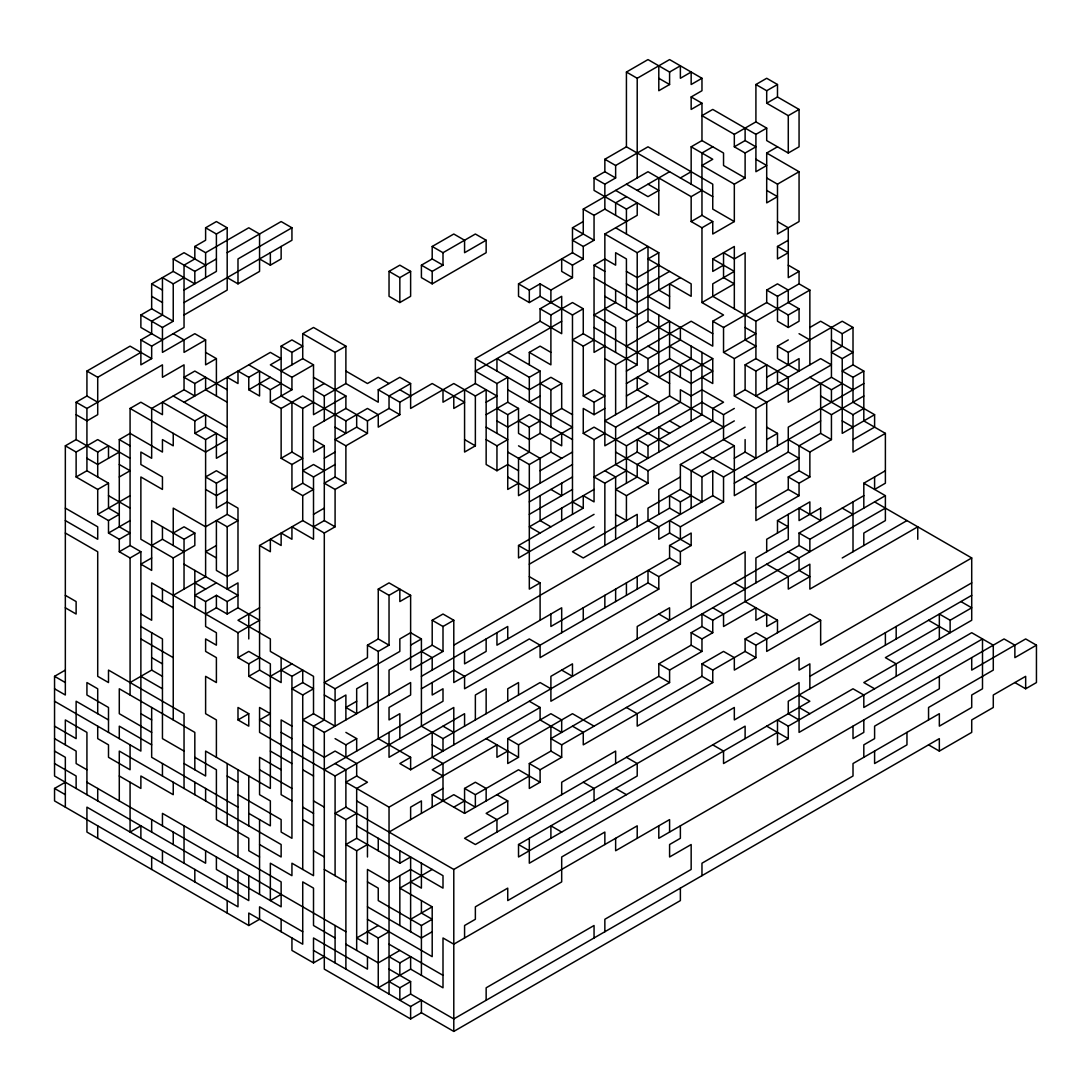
<?xml version="1.0" encoding="UTF-8"?>
<svg xmlns="http://www.w3.org/2000/svg" width="1091" height="1091" viewBox="0 0 1091 1091"><rect width="100%" height="100%" fill="white"/><g stroke="black" fill="none" stroke-linecap="round" stroke-linejoin="round"><path stroke-width="1.5" d="M184.038 277.619L173.237 283.851L162.45 277.619L162.45 314.999L151.663 321.231L151.663 333.696L140.875 339.915L140.875 364.844L151.663 358.612L151.663 346.147L184.038 327.464L184.038 265.168L194.825 258.935L194.825 246.471L205.613 240.238L205.613 227.787L216.4 221.555L227.187 227.787L227.187 290.083L184.038 314.999M173.237 258.935L194.825 271.386L194.825 283.851L173.237 271.386L173.237 258.935L184.038 252.703L205.613 265.168M205.613 227.787L216.4 234.019L227.187 227.787M173.237 283.851L173.237 321.231L151.663 308.767L151.663 283.851L173.237 271.386M194.825 246.471L205.613 252.703L248.775 227.787L259.563 234.019L259.563 271.4L237.988 283.851L227.187 277.619M194.825 271.386L216.4 258.935M227.187 252.703L281.137 221.555L291.938 227.787L291.938 240.252L184.038 302.548M162.45 339.915L140.875 327.464L140.875 314.999L151.663 308.767M184.038 290.083L216.4 271.4L216.4 234.019M291.938 227.787L237.988 258.935L237.988 283.851M97.713 402.211L86.925 395.992L86.925 371.063L130.074 346.147L151.663 358.612M140.875 314.999L162.45 327.464L173.237 321.231M259.563 258.935L270.35 265.168L281.137 258.935L281.137 246.471M86.925 371.063L97.713 377.295L140.875 352.379M712.75 196.639L626.425 146.808L626.425 72.047L647.999 59.582L669.588 72.047L680.375 65.815L680.375 78.279L691.162 72.047L691.162 84.512L701.963 78.279L701.963 90.73L691.162 96.963L691.162 109.427L701.963 103.195L701.963 140.575L691.162 146.808L691.162 184.174M108.5 458.288L108.5 445.824L97.713 452.056L76.125 439.591L76.125 402.211L86.925 395.992M626.425 72.047L637.212 78.279L669.588 59.582L701.963 78.279M76.125 402.211L86.925 408.443L162.45 364.844L162.45 377.295L184.038 364.844L184.038 389.76L194.825 395.992L194.825 383.527L205.613 377.295L205.613 389.76L227.187 402.211M216.4 395.992L216.4 358.612L205.613 364.844L205.613 339.915L184.038 352.379L184.038 339.915L173.237 333.696M669.588 72.047L669.588 84.512L658.8 90.73L658.8 65.815M54.55 688.789L65.337 695.008L65.337 445.824L76.125 439.591M130.074 408.443L140.875 402.211L162.45 414.675L162.45 402.211L194.825 420.908L205.613 414.675L205.613 427.14L227.187 439.591L205.613 452.056L130.074 408.443L130.074 545.5L140.875 551.732L140.875 751.085L54.55 701.24M65.337 445.824L76.125 452.056L97.713 439.591L130.074 458.288M184.038 389.76L151.663 408.443L151.663 458.288L140.875 452.056L140.875 464.507L162.45 476.972L162.45 489.436L140.875 476.972L140.875 539.268L173.237 557.965L194.825 545.5L194.825 533.035L184.038 526.817L173.237 533.035M389.037 271.386L399.838 265.168L410.625 271.386L410.625 296.316L399.838 302.534L389.037 296.316L389.037 271.386L399.838 277.619L410.625 271.386M432.2 246.471L453.788 234.019L464.575 240.238L464.575 252.703L486.15 240.238L486.15 252.703L432.2 283.851L421.412 277.619L421.412 265.168L432.2 258.935L443.001 265.168L443.001 252.703L432.2 246.471L432.2 258.935M76.125 452.056L76.125 476.972L86.925 470.739L108.5 483.204L108.5 508.12L119.287 514.352L108.5 520.584L108.5 533.035L119.287 539.268L130.074 533.035L119.287 526.817L119.287 439.591L130.074 433.359L162.45 452.056L162.45 439.591L173.237 445.824L173.237 433.359M184.038 402.211L270.35 352.379L281.137 358.612L270.35 364.844L291.938 377.295L313.512 364.844L313.512 414.675L345.888 395.992L345.888 408.443L313.512 427.14L313.512 452.056L324.3 445.824L324.3 520.584L313.512 526.803M281.137 346.147L291.938 339.915L302.725 346.147L291.938 352.379L281.137 346.147L281.137 395.992L302.725 408.443L302.725 483.204L291.938 489.436L291.938 464.507L281.137 458.288L281.137 408.443L270.35 402.211L270.35 389.76L281.137 383.527M313.512 364.844L302.725 358.612L302.725 333.696L313.512 327.464L345.888 346.147L345.888 383.527L378.25 402.211L378.25 389.76L399.838 377.295L410.625 383.527L410.625 408.443L453.788 383.527L475.362 395.992L486.15 389.76L486.15 464.507L496.95 470.739L507.738 464.507L518.525 470.739M443.001 252.703L475.362 234.019L486.15 240.238M734.325 420.908L647.999 470.739L647.999 483.204L626.425 495.669L615.638 489.436L637.212 476.972L637.212 464.521L712.75 420.908L712.75 408.443L723.538 402.224L701.963 389.76L691.162 395.992L680.375 389.76L680.375 402.224L604.85 445.824L604.85 234.019L637.212 215.322L637.212 202.871L626.425 209.104L594.05 190.407L594.05 177.956L604.85 171.723L604.85 159.259L626.425 146.808M119.287 452.056L97.713 464.507L86.925 458.288M248.775 377.295L259.563 371.063L259.563 395.992L248.775 389.76L248.775 377.295L237.988 371.063L237.988 383.527L227.187 377.295L227.187 514.352L205.613 526.803L173.237 508.12L173.237 545.5M421.412 265.168L432.2 271.386L443.001 265.168M604.85 159.259L615.638 165.491L647.999 146.808L712.75 184.174L712.75 209.104L734.325 221.555L734.325 184.174L701.963 165.491L712.75 159.259L691.162 146.808M755.913 121.878L755.913 84.512L766.7 78.279L777.488 84.512L777.488 96.963L799.062 109.427L799.062 146.808L788.275 153.026L766.7 140.575L766.7 128.111L755.913 121.878L734.325 134.343L701.963 115.66L712.75 109.427L755.913 134.343L755.913 171.723L766.7 165.491L755.913 159.259M248.775 389.76L270.35 377.295M281.137 371.063L302.725 358.612M594.05 177.956L604.85 184.174L615.638 177.956L615.638 165.491M755.913 84.512L766.7 90.73L777.488 84.512M76.125 476.972L97.713 489.436L108.5 483.204M119.287 476.972L130.074 470.739L119.287 464.507M194.825 420.908L194.825 433.359L205.613 427.14M302.725 333.696L335.087 352.379L345.888 346.147M583.262 209.104L594.05 215.322L594.05 240.252L583.262 246.471L572.475 240.252L583.262 234.019L583.262 209.104L647.999 171.723L691.162 196.639L701.963 190.407M766.7 90.73L766.7 103.195L777.488 96.963M194.825 433.359L205.613 439.591L216.4 433.359L216.4 458.288L227.187 452.056M270.35 402.211L291.938 389.76L291.938 377.295M626.425 371.076L637.212 364.844L583.262 333.696L583.262 308.767L572.475 314.999L540.1 296.316L529.312 302.548L518.525 296.316L518.525 283.851L572.475 252.703L572.475 227.787L583.262 221.555M594.05 215.322L604.85 209.104L626.425 221.555M626.425 196.639L615.638 202.871L615.638 215.322M637.212 190.407L669.588 171.723M712.75 146.808L701.963 153.026L701.963 215.322L691.162 221.555L691.162 196.639M97.713 489.436L97.713 514.352L130.074 495.669M281.137 408.443L302.725 395.992L345.888 420.908L345.888 433.359L335.087 427.14M324.3 383.527L313.512 389.76L324.3 395.992L345.888 383.527M680.375 177.956L691.162 171.723M734.325 146.808L745.112 140.575L755.913 146.808L745.112 153.026L734.325 146.808L734.325 134.343M755.913 134.343L766.7 128.111M766.7 103.195L788.275 115.66L799.062 109.427M302.725 408.443L313.512 402.211M108.5 533.035L130.074 520.584M518.525 283.851L529.312 290.083L540.1 283.851L550.9 290.083L572.475 277.632L572.475 265.168L583.262 258.935L583.262 246.471M766.7 190.407L777.488 196.639L766.7 202.871L766.7 153.026L777.488 146.808M216.4 483.204L227.187 476.972L216.4 470.739L205.613 476.972L216.4 483.204L216.4 508.12L227.187 501.887L237.988 508.12L237.988 570.416L227.187 576.648L216.4 570.416L216.4 520.584L227.187 526.803L237.988 520.584L227.187 514.352M604.85 346.147L594.05 352.379L594.05 265.168L604.85 258.935L615.638 265.168L615.638 252.703L626.425 258.935L626.425 308.78M734.325 184.174L745.112 177.956L745.112 153.026M119.287 539.268L119.287 551.732L130.074 545.5M227.187 489.436L216.4 495.655L205.613 489.436M281.137 458.288L291.938 452.056L302.725 458.288L291.938 464.507M345.888 420.908L367.462 408.443L378.25 414.675L378.25 427.14L399.838 414.675L399.838 402.211L432.2 383.527L464.575 402.211L453.788 408.443L453.788 395.992M410.625 383.527L389.037 395.992L389.037 408.443L367.462 420.908L345.888 408.443M540.1 321.231L540.1 308.78L561.688 296.316L561.688 333.696L540.1 321.231L475.362 358.612L475.362 383.527L496.95 395.992L486.15 402.224M604.85 234.019L637.212 252.703L647.999 246.471L647.999 321.231L712.75 358.612L712.75 383.527L701.963 377.295M119.287 551.732L130.074 557.965L140.875 551.732M151.663 545.5L162.45 539.268L184.038 551.732M356.675 414.675L356.675 427.14L335.087 439.591L345.888 445.824L367.462 433.359L367.462 420.908M529.312 364.844L529.312 352.379L550.9 364.844L550.9 314.999L572.475 302.548L583.262 308.767M669.588 296.316L658.8 290.083L658.8 252.703L647.999 258.935L691.162 283.851L691.162 296.316L669.588 283.851L669.588 308.78L647.999 296.316M691.162 221.555L701.963 227.787L712.75 221.555L712.75 234.019L734.325 221.555M777.488 184.174L799.062 171.723L799.062 221.555L777.488 234.019L777.488 184.174L766.7 177.956M151.663 557.965L140.875 564.183L151.663 570.416L151.663 520.584L184.038 539.268L194.825 533.035M324.3 458.288L335.087 452.056M561.688 321.231L475.362 371.076L496.95 383.527L507.738 377.295L507.738 402.224L486.15 414.675M658.8 265.168L637.212 277.619L626.425 271.4M324.3 470.739L313.512 464.507L302.725 470.739L313.512 476.972L335.087 464.507M475.362 383.527L443.001 402.211L443.001 389.76M529.312 352.379L540.1 346.147L550.9 352.379M669.588 271.4L637.212 290.083L626.425 283.851M216.4 545.5L205.613 551.732L216.4 557.965M291.938 489.436L302.725 495.655L313.512 489.436L302.725 483.204M345.888 483.204L335.087 476.972L324.3 483.204L335.087 489.436L345.888 483.204L345.888 445.824M583.262 333.696L572.475 339.928L583.262 346.147L594.05 339.915M680.375 277.619L637.212 302.548L594.05 277.632M723.538 265.168L712.75 271.4L712.75 258.935L734.325 246.471L734.325 308.78M496.95 371.076L496.95 358.612L529.312 377.295L540.1 371.076L540.1 433.372L561.688 445.824L561.688 433.372M604.85 308.78L626.425 321.231L647.999 308.78L712.75 346.147L712.75 321.231L723.538 314.999L701.963 302.548L701.963 227.787M173.237 595.331L205.613 576.648L205.613 439.591M140.875 614.028L151.663 620.261L151.663 582.88L237.988 632.712L237.988 657.628L248.775 663.86L248.775 676.325L259.563 670.092L259.563 545.5L302.725 520.584L324.3 533.035L335.087 526.803L335.087 489.436M313.512 514.352L324.3 508.12M637.212 327.464L647.999 321.231M777.488 246.471L788.275 252.703L777.488 258.935L777.488 246.471L788.275 240.252M205.613 850.748L205.613 863.213L54.55 776.001L54.55 676.325L65.337 670.092M216.4 582.88L194.825 595.331L205.613 601.564L216.4 595.331L227.187 601.564L237.988 595.331L184.038 564.183M496.95 408.443L507.738 414.675L518.525 408.443L518.525 433.372L529.312 439.591L540.1 433.372M540.1 395.992L529.312 402.224L529.312 377.295M540.1 383.527L550.9 389.76L561.688 383.527L561.688 408.443L550.9 414.675M626.425 346.147L669.588 321.231L669.588 358.612L626.425 383.527M701.963 302.548L734.325 283.851L723.538 277.619L723.538 252.703L734.325 258.935L745.112 252.703L745.112 339.928L755.913 346.147L734.325 358.612L723.538 352.379L723.538 327.464L712.75 321.231M475.362 395.992L475.362 445.824L464.575 452.056L464.575 389.76M604.85 358.612L615.638 364.844L691.162 321.231L712.75 333.696M205.613 614.028L216.4 607.796L227.187 614.028L237.988 607.796L259.563 620.261L237.988 632.712M486.15 439.591L496.95 445.824L507.738 439.591L486.15 427.14M518.525 420.908L529.312 427.14L540.1 420.908M583.262 395.992L594.05 389.76L604.85 395.992L594.05 402.224L583.262 395.992L583.262 346.147M669.588 383.527L647.999 371.076L647.999 358.612L680.375 339.928L680.375 327.464M766.7 290.083L777.488 283.851L788.275 290.083L788.275 302.548L799.062 308.78L799.062 321.231L788.275 327.464L777.488 321.231L777.488 296.316L766.7 290.083L766.7 302.548L788.275 314.999L799.062 308.78M809.863 364.844L809.863 290.083L799.062 283.851L799.062 271.4L788.275 277.632L788.275 227.787L777.488 221.555M723.538 327.464L766.7 302.548M777.488 296.316L799.062 283.851M130.074 682.557L151.663 670.092L151.663 632.712M259.563 607.796L237.988 620.261L270.35 638.944L270.35 651.409L313.512 676.325L313.512 713.705L335.087 726.156L335.087 688.776L399.838 651.409L399.838 638.944L410.625 632.712L421.412 638.944L421.412 726.156L443.001 738.621L540.1 682.557L550.9 688.776M604.85 433.372L594.05 439.591L583.262 433.372L583.262 408.443L594.05 414.675L604.85 408.443M626.425 395.992L647.999 383.527L637.212 377.295L637.212 389.76L658.8 402.224L658.8 414.675M712.75 258.935L734.325 271.4L712.75 283.851L712.75 296.316L755.913 321.231L809.863 290.083M507.738 452.056L529.312 464.521L550.9 452.056L561.688 458.288M583.262 433.372L594.05 427.14L626.425 445.824L626.425 483.204M647.999 395.992L604.85 420.908L615.638 427.14L669.588 395.992L723.538 427.14M669.588 358.612L691.162 371.076L712.75 358.612M723.538 352.379L755.913 333.696L745.112 327.464M518.525 483.204L507.738 489.436L507.738 414.675M540.1 470.739L572.475 452.056M237.988 657.628L248.775 651.409L270.35 663.86L270.35 788.452L205.613 751.085L205.613 776.001L184.038 763.536M572.475 464.521L518.525 495.655L518.525 458.288L529.312 452.056L529.312 427.14M766.7 452.056L766.7 402.224L745.112 389.76L745.112 364.844L755.913 358.612L755.913 321.231M766.7 377.295L799.062 358.612L799.062 371.076L777.488 358.612L777.488 346.147L788.275 339.928M809.863 327.464L820.65 321.231L842.225 333.696L853.012 327.464L853.012 364.844L842.225 371.076L853.012 377.295L863.813 371.076L863.813 420.908L885.387 433.372L885.387 483.204L874.6 489.436L874.6 476.972M248.775 663.86L259.563 657.628M335.087 688.776L324.3 682.557L367.462 657.628L367.462 645.176L378.25 638.944L378.25 589.113L389.037 582.88L410.625 595.331L410.625 670.092L443.001 651.409L443.001 626.479L432.2 620.261L432.2 645.176L443.001 651.409M529.312 501.887L572.475 476.972M626.425 445.824L701.963 402.224L723.538 414.675L734.325 408.443M745.112 364.844L755.913 371.076L766.7 364.844L766.7 389.76M777.488 346.147L788.275 352.379L842.225 321.231L853.012 327.464M237.988 869.445L237.988 906.826L54.55 800.917L54.55 788.452L65.337 782.233M378.25 589.113L389.037 595.331L399.838 589.113L399.838 601.564L410.625 595.331M529.312 514.352L572.475 489.436M701.963 352.379L701.963 414.675L647.999 445.824L647.999 458.288L637.212 452.056L594.05 476.972L604.85 483.204L626.425 470.739M734.325 358.612L734.325 395.992L745.112 389.76M270.35 676.325L291.938 663.86M594.05 489.436L529.312 526.817L540.1 533.035M281.137 670.092L291.938 676.325L302.725 670.092L302.725 682.557L291.938 688.776L302.725 695.008L313.512 688.776L302.725 682.557M594.05 514.352L518.525 557.965L518.525 545.5L583.262 508.12L583.262 495.669L594.05 501.887L594.05 439.591M734.325 395.992L755.913 408.443L831.437 364.844L820.65 358.612L755.913 395.992L755.913 371.076M842.225 333.696L842.225 346.147L831.437 352.379L842.225 358.612L853.012 352.379L831.437 339.928M237.988 719.924L248.775 713.705L248.775 726.156L237.988 719.924L237.988 707.473L248.775 713.705M550.9 614.028L550.9 626.479L669.588 557.965L669.588 545.5L691.162 533.035L691.162 545.5L669.588 533.035L658.8 539.268L658.8 526.817L647.999 520.584L647.999 508.12L680.375 489.436L680.375 464.521L745.112 427.14M853.012 389.76L831.437 377.295L788.275 402.224L788.275 377.295L755.913 358.612M367.462 645.176L378.25 651.409L389.037 645.176L389.037 595.331M432.2 620.261L443.001 614.028L453.788 620.261L453.788 682.557L529.312 638.944L540.1 645.176L540.1 657.628L658.8 589.113L658.8 576.648L680.375 564.183L680.375 551.732L691.162 545.5M529.312 564.183L594.05 526.817M680.375 476.972L658.8 489.436L658.8 514.352M734.325 483.204L788.275 452.056L799.062 458.288L734.325 495.669L734.325 445.824L691.162 470.739L691.162 508.12M809.863 377.295L831.437 389.76L842.225 383.527M410.625 645.176L421.412 638.944M443.001 626.479L453.788 620.261M680.375 464.521L701.963 476.972L712.75 470.739L723.538 476.972L820.65 420.908M734.325 458.288L745.112 452.056L745.112 439.591M766.7 439.591L777.488 433.372L777.488 445.824M863.813 383.527L788.275 427.14L788.275 452.056M313.512 713.705L302.725 719.924L324.3 732.388L410.625 682.557L410.625 695.008L389.037 707.473L389.037 719.924L399.838 713.705L399.838 738.621M432.2 645.176L389.037 670.092L389.037 695.008M540.1 620.261L540.1 582.88L529.312 589.113L529.312 464.521M691.162 495.669L680.375 501.887L680.375 514.352L669.588 508.12L583.262 557.965L572.475 551.732L637.212 514.352L637.212 526.817M820.65 408.443L831.437 414.675L863.813 395.992M356.675 701.24L345.888 707.473L356.675 713.705L356.675 688.776L367.462 682.557L367.462 707.473M453.788 645.176L712.75 495.669L723.538 501.887L723.538 476.972M831.437 414.675L831.437 439.591L820.65 433.372L799.062 445.824L799.062 470.739L788.275 476.972L788.275 489.436L755.913 508.12M820.65 395.992L853.012 414.675L863.813 408.443M421.412 676.325L507.738 626.479L507.738 638.944M669.588 533.035L669.588 520.584L680.375 526.817L723.538 501.887M788.275 439.591L809.863 452.056L831.437 439.591M853.012 439.591L874.6 427.14L874.6 414.675L842.225 433.372L842.225 358.612M421.412 688.776L453.788 670.092L464.575 676.325L464.575 688.776L647.999 582.88L658.8 589.113M335.087 738.621L345.888 744.853L356.675 738.621L356.675 751.072M788.275 476.972L799.062 483.204L809.863 476.972L809.863 452.056M885.387 433.372L853.012 452.056L853.012 414.675M324.3 769.769L443.001 701.24L443.001 688.776L432.2 695.008L432.2 682.557M799.062 483.204L799.062 495.669L755.913 520.584L755.913 483.204L745.112 476.972M270.35 726.156L259.563 719.924L270.35 713.705L259.563 707.473L259.563 732.388L335.087 776.001L453.788 707.473L453.788 744.853M777.488 533.035L777.488 520.584L809.863 501.887L809.863 514.352M410.625 931.741L410.625 856.981L399.838 863.213L356.675 838.297L356.675 788.452L367.462 782.22L356.675 776.001L345.888 782.22L389.037 807.149L496.95 744.853L496.95 757.304L507.738 751.085M863.813 508.12L863.813 483.204L885.387 470.739M410.625 769.769L410.625 757.304L399.838 763.536L410.625 769.769L799.062 545.5L809.863 551.732L809.863 539.268L799.062 533.035L799.062 545.5M799.062 533.035L863.813 495.669M928.55 719.937L928.55 707.473L993.287 670.092L993.287 645.176L971.713 632.712L799.062 732.388L799.062 682.557L734.325 719.937L734.325 707.473L453.788 869.445L345.888 807.149L335.087 813.368L345.888 819.6L356.675 813.368M809.863 539.268L885.387 495.669L885.387 520.584L863.813 533.049L863.813 545.5M507.738 738.621L518.525 744.853L518.525 757.304L507.738 763.536L507.738 738.621L550.9 713.705L561.688 719.937L561.688 732.388L540.1 719.937L540.1 707.473L432.2 769.769L443.001 776.001M885.387 508.12L550.9 701.24L550.9 676.325L572.475 663.86L572.475 676.325L561.688 670.092M691.162 632.712L701.963 638.944L701.963 651.409L669.588 670.092L669.588 682.557L658.8 676.325L658.8 663.86L691.162 645.176L691.162 632.712L701.963 626.493L712.75 632.712L712.75 620.261L701.963 614.028L701.963 626.493M712.75 620.261L809.863 564.197L809.863 589.113L917.763 526.817L917.763 539.268M356.675 838.297L345.888 844.529L356.675 850.748L367.462 844.529M432.2 807.149L432.2 794.684L443.001 788.452M518.525 744.853L572.475 713.705L594.05 726.156M701.963 638.944L712.75 632.712M842.225 557.965L906.962 520.584M281.137 894.361L270.35 900.593L270.35 863.213L291.938 875.678L291.938 863.213L313.512 875.678L313.512 726.156L324.3 719.924L324.3 533.035M389.037 832.065L453.788 794.684L475.362 807.149L475.362 794.684L464.575 788.452L464.575 813.381L529.312 776.001M464.575 788.452L475.362 782.233L486.15 788.452L486.15 800.917M658.8 676.325L550.9 738.621L561.688 744.853L669.588 682.557M248.775 875.678L248.775 900.593L86.925 807.149L86.925 832.065L248.775 925.509L259.563 919.277L259.563 906.826L302.725 931.741M453.788 807.149L464.575 800.917M475.362 794.684L518.525 769.769L540.1 782.233L540.1 769.769L561.688 757.304L561.688 744.853M540.1 782.233L529.312 788.452L529.312 763.536L550.9 751.085L561.688 757.304M701.963 663.86L712.75 670.092L712.75 682.557L701.963 676.325L701.963 663.86L723.538 651.409L734.325 657.641L734.325 670.092L755.913 657.641L755.913 645.176L745.112 638.944L745.112 651.409L755.913 657.641M745.112 638.944L755.913 632.712L766.7 638.944L766.7 651.409L820.65 620.261L820.65 645.176L971.713 557.965L971.713 620.261L863.813 682.557L874.6 688.789M777.488 632.712L777.488 620.261L766.7 626.493L766.7 614.028L755.913 620.261L755.913 607.796L723.538 626.493L723.538 614.028L712.75 607.796M701.963 676.325L583.262 744.853L583.262 732.388L572.475 726.156M712.75 670.092L745.112 651.409M755.913 645.176L809.863 614.028L820.65 620.261M809.863 688.789L809.863 663.86L799.062 670.092L799.062 657.641L475.362 844.529L464.575 838.297L507.738 813.381L507.738 800.917L486.15 813.368L496.95 819.6L496.95 832.065M712.75 682.557L637.212 726.156L637.212 713.705L626.425 707.473M432.2 869.445L399.838 888.129L432.2 906.826L432.2 956.657L367.462 919.277M291.938 937.974L291.938 950.425L313.512 962.889L324.3 956.657M378.25 925.509L356.675 937.974L367.462 944.192L367.462 869.445L389.037 881.896L410.625 869.445L443.001 888.129L443.001 875.678L356.675 825.832M745.112 738.621L745.112 726.156L518.525 856.981L518.525 844.529L637.212 776.001L637.212 763.536L626.425 757.304M809.863 676.325L971.713 582.88M367.462 931.741L378.25 937.974L389.037 931.741M410.625 919.277L432.2 906.826M971.713 595.345L788.275 701.24L788.275 713.705L799.062 719.937M367.462 881.896L378.25 888.129L378.25 900.593L421.412 925.509L432.2 919.277L421.412 913.044L421.412 900.593M939.337 626.493L885.387 657.641L896.175 663.86L896.175 676.325M939.337 638.944L939.337 614.028L950.125 620.261L971.713 607.796L960.926 601.564M399.838 950.425L378.25 962.889L345.888 944.192M432.2 931.741L421.412 937.974L367.462 906.826M777.488 732.388L723.538 763.536L723.538 751.085L712.75 744.853M788.275 726.156L788.275 738.621L777.488 744.853L777.488 719.937L788.275 726.156L853.012 688.789L863.813 695.008L863.813 707.473L982.5 638.944L982.5 688.789L971.713 695.008L971.713 707.473L939.337 726.156L939.337 713.705L853.012 763.536L853.012 776.001L701.963 863.213L701.963 875.678M389.037 956.657L399.838 962.889L410.625 956.657L410.625 969.122L378.25 987.805L378.25 937.974M389.037 981.573L399.838 987.805L410.625 981.573L410.625 994.037L453.788 1018.953L939.337 738.621L939.337 751.085L928.55 744.853M410.625 994.037L399.838 1000.27L399.838 987.805M313.512 950.425L410.625 1006.488L421.412 1000.27L421.412 1012.721L453.788 1031.418L680.375 900.593L680.375 888.129M1014.875 682.557L1025.663 688.789L1036.45 682.557L1036.45 645.176L1014.875 657.641L1014.875 645.176L1004.075 638.944L658.8 838.297L658.8 825.832M324.3 732.388L324.3 969.122L410.625 1018.953L421.412 1012.721M939.337 751.085L971.713 732.388L971.713 719.937L993.287 707.473L993.287 695.008L1025.663 676.325L1025.663 688.789M658.8 78.279L669.588 84.512M691.162 96.963L701.963 103.195M766.7 153.026L799.062 171.723M701.963 140.575L723.538 153.026L723.538 165.491L745.112 177.956M647.999 184.174L658.8 190.407L647.999 196.639L626.425 184.174M701.963 215.322L712.75 221.555M788.275 265.168L799.062 271.4M604.85 171.723L615.638 177.956M615.638 190.407L658.8 215.322L658.8 177.956M615.638 227.787L658.8 252.703M799.062 333.696L809.863 339.928M853.012 364.844L863.813 371.076M572.475 227.787L594.05 240.252M874.6 414.675L853.012 402.224L853.012 377.295M572.475 252.703L583.262 258.935M594.05 265.168L604.85 271.4M572.475 265.168L561.688 258.935L561.688 271.4L572.475 277.632M788.275 389.76L777.488 383.527L777.488 371.076M842.225 420.908L853.012 427.14M604.85 296.316L637.212 314.999M669.588 346.147L712.75 371.076L691.162 383.527L669.588 371.076L669.588 395.992M647.999 346.147L658.8 352.379M594.05 327.464L647.999 358.612M766.7 427.14L777.488 433.372M863.813 483.204L885.387 495.669M540.1 308.78L550.9 314.999M874.6 501.901L971.713 557.965M799.062 470.739L809.863 476.972M734.325 445.824L723.538 439.591L723.538 414.675M745.112 452.056L755.913 458.288L755.913 408.443M842.225 508.12L853.012 514.352M669.588 420.908L680.375 427.14M788.275 489.436L799.062 495.669M669.588 433.372L658.8 427.14L658.8 452.056M701.963 452.056L734.325 470.739M1036.45 645.176L1025.663 638.944L971.713 670.092L971.713 657.641M507.738 352.379L540.1 371.076M561.688 383.527L550.9 377.295L529.312 389.76L475.362 358.612M637.212 427.14L669.588 445.824M647.999 445.824L637.212 439.591L637.212 452.056M777.488 520.584L788.275 526.817L766.7 539.268L766.7 551.732M561.688 408.443L572.475 414.675M928.55 620.261L950.125 632.712L950.125 620.261M507.738 389.76L572.475 427.14L550.9 439.591L550.9 452.056M615.638 452.056L647.999 470.739M680.375 489.436L701.963 501.887L701.963 476.972M788.275 551.732L799.062 557.965L799.062 570.416L809.863 576.648L788.275 589.113L788.275 576.648L766.7 564.197M507.738 402.211L518.525 408.443M572.475 439.591L529.312 414.675L507.738 427.14L496.95 420.908M647.999 483.204L615.638 464.521L615.638 427.14M680.375 501.887L669.588 495.669L669.588 508.12M604.85 470.739L615.638 476.972L615.638 539.268M518.525 445.824L540.1 458.288L540.1 483.204M389.037 383.527L378.25 377.295L367.462 383.527L345.888 371.063M399.838 389.76L410.625 395.992M615.638 514.352L626.425 520.584L626.425 495.669M669.588 545.5L680.375 551.732M734.325 582.88L745.112 589.113M378.25 389.76L399.838 402.211M464.575 439.591L475.362 445.824M550.9 489.436L561.688 495.669L561.688 483.204M572.475 501.887L583.262 508.12M669.588 557.965L680.375 564.183M777.488 620.261L745.112 601.564L745.112 551.732L691.162 582.88L691.162 607.796M389.037 408.443L399.838 414.675M507.738 476.972L529.312 489.436M151.663 283.851L162.45 290.083M313.512 377.295L345.888 395.992M658.8 576.648L647.999 570.416L647.999 582.88M151.663 296.316L162.45 302.548M550.9 526.817L540.1 520.584L540.1 495.669M205.613 339.915L194.825 333.696L162.45 352.379L162.45 327.464M248.775 364.844L291.938 389.76M356.675 427.14L367.462 433.359M205.613 352.379L216.4 358.612M259.563 383.527L270.35 389.76M658.8 614.028L669.588 620.261L669.588 607.796L637.212 626.493L637.212 638.944M799.062 695.008L809.863 701.24L529.312 863.213L529.312 838.297M518.525 545.5L529.312 551.732M691.162 645.176L701.963 651.409M799.062 707.473L809.863 713.705M140.875 339.915L151.663 346.147M227.187 389.76L194.825 371.063L184.038 377.295L194.825 383.527M313.512 439.591L324.3 445.824M529.312 576.648L540.1 582.88M658.8 663.86L669.588 670.092M766.7 726.156L788.275 738.621M173.237 395.992L227.187 427.14M324.3 520.584L335.087 526.803M76.125 414.675L86.925 420.908L97.713 414.675L97.713 377.295M119.287 439.591L130.074 445.824M259.563 545.5L270.35 551.732L270.35 539.268L281.137 545.5L281.137 533.035L291.938 539.268L291.938 526.803L313.512 539.268L313.512 476.972M529.312 701.24L540.1 707.473M421.412 651.409L432.2 657.628L432.2 670.092M378.25 638.944L389.037 645.176M108.5 495.669L130.074 508.12M615.638 788.452L626.425 794.684M583.262 782.22L594.05 788.452L594.05 800.917M97.713 514.352L108.5 520.584M486.15 738.621L518.525 757.304M529.312 763.536L540.1 769.769M65.337 508.12L97.713 526.817L97.713 539.268L65.337 520.584M194.825 582.88L205.613 589.113M443.001 726.156L453.788 732.388M65.337 533.035L97.713 551.732L97.713 676.325L108.5 682.557L108.5 670.092L184.038 713.705L184.038 788.452M432.2 744.853L443.001 751.072L443.001 738.621M151.663 595.331L173.237 607.796M324.3 695.008L335.087 701.24L345.888 695.008L345.888 719.924M496.95 794.684L507.738 800.917M561.688 832.065L550.9 825.832L550.9 838.297M259.563 670.092L281.137 682.557L281.137 657.628M410.625 757.304L378.25 738.621L378.25 651.409M248.775 676.325L270.35 688.776M345.888 732.388L356.675 738.621M140.875 626.479L162.45 638.944L162.45 738.621L184.038 751.085M432.2 794.684L464.575 813.368M518.525 844.529L529.312 850.748M65.337 595.331L76.125 601.564L76.125 614.028L65.337 607.796M140.875 638.944L173.237 657.628M291.938 726.156L281.137 719.924L281.137 794.684L291.938 800.917M151.663 657.628L162.45 663.86M281.137 732.388L291.938 738.621M302.725 744.853L324.3 757.304L335.087 751.072L356.675 763.536L356.675 776.001M335.087 763.536L345.888 769.769L345.888 807.149M151.663 670.092L162.45 676.325M140.875 676.325L162.45 688.776M270.35 751.072L291.938 763.536M302.725 769.769L313.512 776.001M356.675 800.917L367.462 807.149L367.462 856.981M281.137 769.769L259.563 757.304L259.563 794.684L270.35 800.917L270.35 825.832L248.775 813.381M259.563 769.769L291.938 788.452M313.512 800.917L324.3 807.149M140.875 713.705L151.663 719.937M302.725 807.149L313.512 813.381M54.55 676.325L65.337 682.557M151.663 732.388L119.287 713.705L119.287 688.776L194.825 732.388L194.825 769.769M194.825 757.304L216.4 769.769L216.4 819.6L248.775 838.297L248.775 850.748L259.563 856.981M227.187 776.001L237.988 782.233M302.725 819.6L313.512 825.832M410.625 881.896L421.412 888.129L421.412 863.213M108.5 719.937L76.125 701.24L76.125 738.621L54.55 726.156M151.663 744.853L119.287 726.156L119.287 738.621M237.988 794.684L281.137 819.6L281.137 832.065L291.938 838.297L291.938 676.325M237.988 807.149L151.663 757.304L151.663 707.473M313.512 850.748L324.3 856.981M324.3 869.445L345.888 881.896M259.563 844.529L281.137 856.981L281.137 844.529L119.287 751.085L119.287 800.917M54.55 738.621L76.125 751.085L76.125 763.536L86.925 769.769M119.287 776.001L140.875 788.452L140.875 776.001L173.237 794.684L173.237 782.233M54.55 751.085L65.337 757.304L65.337 807.149M389.037 944.192L443.001 975.34M54.55 763.536L76.125 776.001L76.125 788.452M86.925 782.233L345.888 931.741M410.625 969.122L443.001 987.805L443.001 937.974L453.788 944.192L561.688 881.896L561.688 856.981L604.85 832.065L604.85 844.529M335.087 937.974L313.512 925.509L313.512 888.129L302.725 881.896L302.725 944.192L248.775 913.044L248.775 925.509M389.037 969.122L410.625 981.573M54.55 788.452L65.337 794.684M939.337 676.325L939.337 688.789L874.6 726.156L874.6 738.621L863.813 744.853L863.813 757.304M906.962 732.388L906.962 744.853L874.6 763.536L874.6 751.085M896.175 626.493L896.175 638.944M885.387 632.712L885.387 645.176M863.813 719.937L863.813 732.388L853.012 738.621L853.012 726.156M853.012 501.901L853.012 551.732M831.437 327.464L831.437 377.295M831.437 389.76L831.437 402.224M820.65 383.527L820.65 433.372M788.275 115.66L788.275 153.026M788.275 314.999L788.275 327.464M788.275 352.379L788.275 364.844M788.275 514.352L788.275 539.268L755.913 557.965L755.913 582.88M745.112 128.111L745.112 140.575M712.75 470.739L712.75 495.669M691.162 346.147L691.162 358.612L658.8 377.295L658.8 314.999M691.162 371.076L691.162 420.908M680.375 364.844L680.375 377.295M680.375 526.817L680.375 539.268M680.375 825.832L680.375 838.297L669.588 844.529L669.588 856.981L691.162 844.529L691.162 869.445L604.85 919.277L604.85 931.741M669.588 832.065L669.588 819.6L615.638 850.748L615.638 838.297M637.212 78.279L637.212 177.956M637.212 252.703L637.212 364.844M637.212 576.648L637.212 589.113M637.212 838.297L637.212 825.832L507.738 900.593L507.738 888.129L475.362 906.826L475.362 919.277L464.575 925.509L464.575 937.974M626.425 209.104L626.425 234.019M626.425 321.231L626.425 408.443M626.425 582.88L626.425 595.331M615.638 290.083L615.638 302.548L594.05 314.999L615.638 327.464L615.638 352.379M615.638 364.844L615.638 414.675M615.638 589.113L615.638 601.564M615.638 763.536L615.638 751.085L561.688 782.233L561.688 794.684M604.85 184.174L604.85 209.104M604.85 483.204L604.85 545.5M604.85 595.331L604.85 607.796M594.05 402.224L594.05 414.675M594.05 937.974L594.05 925.509L486.15 987.805L486.15 1000.27M583.262 607.796L583.262 620.261M572.475 314.999L572.475 514.352M561.688 508.12L561.688 520.584M561.688 632.712L561.688 607.796L496.95 645.176L496.95 632.712M550.9 290.083L550.9 302.548M550.9 389.76L550.9 427.14M550.9 726.156L550.9 751.085M540.1 283.851L540.1 296.316M529.312 290.083L529.312 302.548M518.525 695.008L518.525 682.557L507.738 688.776L507.738 701.24M496.95 383.527L496.95 433.372M496.95 445.824L496.95 470.739M486.15 638.944L486.15 651.409L464.575 663.86L464.575 651.409M486.15 713.705L486.15 688.776L475.362 695.008L475.362 719.924M464.575 726.156L464.575 713.705L389.037 757.304L389.037 732.388M453.788 869.445L453.788 1031.418M443.001 800.917L443.001 763.536L432.2 757.304L432.2 732.388M432.2 271.386L432.2 283.851M421.412 813.368L421.412 800.917L410.625 807.149L410.625 819.6M421.412 925.509L421.412 975.34M410.625 1006.488L410.625 1018.953M399.838 277.619L399.838 302.534M399.838 850.748L399.838 863.213M399.838 875.678L399.838 925.509M399.838 962.889L399.838 975.34M389.037 807.149L389.037 994.037M378.25 838.297L378.25 850.748M367.462 956.657L367.462 969.122L313.512 937.974L313.512 962.889M356.675 850.748L356.675 950.425M345.888 744.853L345.888 757.304M345.888 819.6L345.888 969.122M335.087 352.379L335.087 476.972M335.087 776.001L335.087 875.678M335.087 925.509L335.087 962.889M324.3 395.992L324.3 420.908M302.725 495.655L302.725 520.584M302.725 695.008L302.725 869.445M291.938 352.379L291.938 364.844M291.938 402.211L291.938 452.056M281.137 919.277L281.137 931.741M270.35 252.703L270.35 265.168M259.563 819.6L259.563 894.361M248.775 614.028L248.775 638.944M248.775 776.001L248.775 825.832M237.988 607.796L237.988 582.88L227.187 589.113L227.187 526.803M237.988 769.769L237.988 856.981M227.187 601.564L227.187 614.028M227.187 763.536L227.187 825.832M227.187 875.678L227.187 888.129M227.187 900.593L227.187 913.044M216.4 595.331L216.4 607.796M216.4 757.304L216.4 719.924L205.613 713.705L205.613 676.325L216.4 682.557L216.4 657.628L205.613 651.409L205.613 638.944L216.4 645.176L216.4 632.712L205.613 626.479L205.613 601.564M216.4 856.981L216.4 869.445L281.137 906.826L281.137 881.896L162.45 813.381L162.45 825.832M205.613 252.703L205.613 277.619M205.613 788.452L205.613 800.917M194.825 570.416L194.825 607.796M194.825 782.233L194.825 794.684M194.825 869.445L194.825 881.896M184.038 539.268L184.038 589.113M184.038 825.832L184.038 863.213M173.237 557.965L173.237 719.924M173.237 832.065L173.237 844.529M162.45 526.817L162.45 539.268M162.45 589.113L162.45 601.564M162.45 763.536L162.45 776.001M162.45 850.748L162.45 863.213M151.663 819.6L151.663 832.065M151.663 856.981L151.663 869.445M140.875 838.297L140.875 825.832L130.074 832.065L130.074 782.233M130.074 557.965L130.074 695.008M130.074 744.853L130.074 769.769L108.5 757.304L108.5 744.853L97.713 738.621L97.713 726.156M108.5 732.388L108.5 707.473L86.925 695.008L86.925 682.557L97.713 688.789L97.713 713.705M97.713 452.056L97.713 476.972M97.713 788.452L97.713 800.917M97.713 825.832L97.713 838.297M86.925 408.443L86.925 470.739M86.925 794.684L86.925 732.388L65.337 719.937L65.337 744.853M820.65 508.12L799.062 520.584L799.062 508.12L820.65 520.584L820.65 508.12"/></g></svg>
